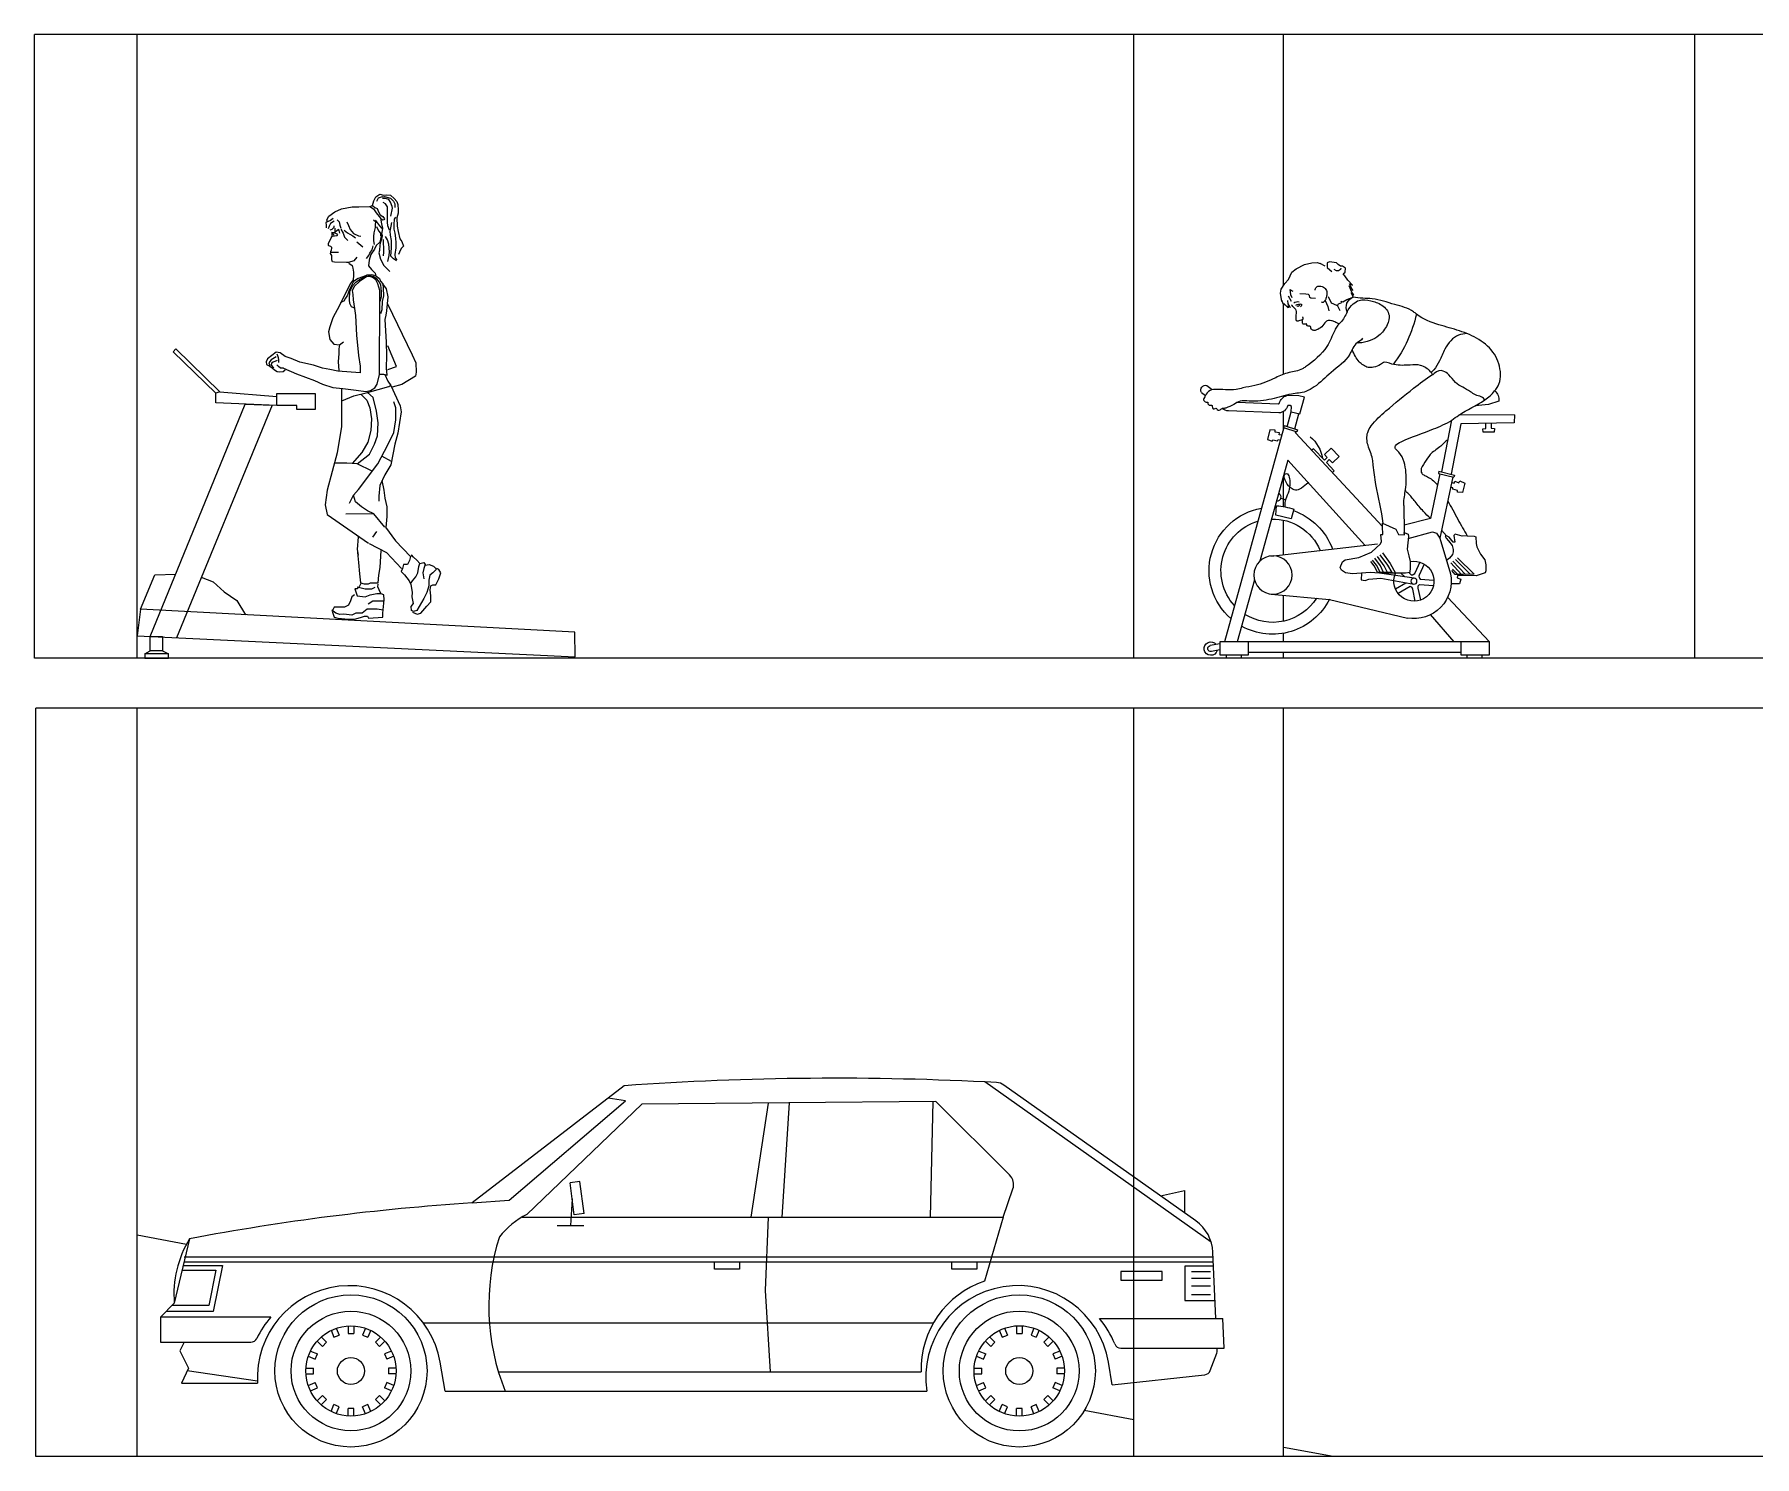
# Model space of a CAD drawing. Header units: metres. Extents: x -525 to 413, y -37 to 272.
# Drawn here: x 291.46 to 298.36, y 87.75 to 93.45 of the extents above; entities that cross this region are included whole.
import ezdxf

# ---------------------------------------------------------------- set-up
doc = ezdxf.new("R2010")
doc.units = ezdxf.units.M
doc.header["$MEASUREMENT"] = 0
doc.linetypes.add('0', pattern=[0])
doc.layers.get('0').update_dxf_attribs({"color": 254})
doc.layers.add('AUTOS', color=254, linetype='Continuous', lineweight=20)
doc.layers.add('muebles', color=254, linetype='Continuous', lineweight=5)
for name, color, linetype in [('COLUMNA', 254, 'Continuous'), ('CORTE123', 254, 'Continuous'), ('PAR', 254, 'Continuous')]:
    doc.layers.add(name, color=color, linetype=linetype)

# ---------------------------------------------------------------- blocks, each defined once
blk = doc.blocks.new('mujer en bicicleta')
for points in [[(0.5, 149.8), (20.2, 149.6), (34.4, 149.4), (40.6, 156.5)], [(29.7, 149.5), (39.2, 159.1)]]:
    blk.add_lwpolyline(points)
at = {"layer": 'COLUMNA'}
for p, q in [((126.4, 272.4), (125.9, 224.4)), ((50.1, 218.2), (59.2, 228.3)), ((164.5, 188.1), (150.4, 168.9)), ((169, 184.3), (155.6, 166.1)), ((150.4, 168.9), (141, 151.7)), ((155.6, 166.1), (147.7, 152.6))]:
    blk.add_line(p, q, dxfattribs=at)
for points in [[(261, 645.2), (255.7, 634.3), (246.3, 629.6), (244, 629.7), (243.1, 632), (236.8, 634.9), (237.8, 636.8), (234.9, 635.9), (227.9, 640), (218.7, 643.3), (216.5, 645.5), (220.5, 651.7), (215.4, 648.3), (219.1, 652.8), (223.9, 664.3), (217, 655.9), (223.5, 668.1), (217.8, 665.6), (226.3, 674.5), (231.3, 682.3), (234.5, 685.8), (230.7, 689), (230.2, 695.8), (235.8, 699.7), (239.3, 699.7), (243.2, 702.3), (246.5, 705.7), (259, 707.2), (262.9, 705.5), (262.9, 703.1), (263.1, 697.1), (258.5, 693.2), (254.9, 690.1)], [(238.5, 695.8), (239, 693.3), (242.6, 690.9), (246.7, 691.4), (250.4, 693.4)], [(266.9, 699.3), (275.3, 704)], [(333.9, 638.3), (333, 632), (330.5, 627.4), (328.4, 626), (333.9, 628.2), (332.8, 625.2), (340.2, 632.6), (340.2, 629.9), (343.8, 638.5), (343.8, 636.6), (346.6, 651.6), (344.9, 658.7), (338.4, 668.6), (332.1, 675.7), (326.2, 688.6), (318.3, 694.9), (303.4, 702.4), (290.4, 705.7), (280.9, 705.8), (275.3, 704)], [(283.8, 641.5), (292.1, 642.1), (293.9, 643.3), (294.7, 647.1), (296.6, 649), (301.1, 649.7), (312, 650.2)], [(329.9, 657.7), (324.2, 654.8)], [(329.9, 657.7), (328.7, 648.9), (325.9, 643.5)], [(332.4, 646.3), (327.3, 636.8)], [(245.1, 629.6), (240.2, 620.5)], [(266.9, 638.2), (262, 627.7), (260, 619.9)], [(13.3, 218.3), (0.8, 217.7), (-2.1, 216.4), (-2.9, 204.7), (-4.3, 198.5), (-10.3, 185.8), (-18.3, 175.2), (-20.3, 166.7), (-20.1, 156.1), (-18.6, 152.1), (-3, 147.2), (30.7, 147.4), (30.9, 143.1), (24.4, 140.8), (26.7, 132.5), (41.7, 132.5)], [(13.3, 218.3), (21.9, 217.7), (34.4, 221), (36.9, 218.8), (35.4, 207), (38.4, 207), (45.5, 215.7), (50.1, 218.2), (52.2, 217.5), (50.8, 214.4), (46.3, 209.4), (40.3, 201), (38.3, 194), (38.2, 189.6), (39.5, 185), (44.8, 178.6), (50.1, 174.2)], [(0.5, 149.8), (30.7, 179.2)], [(8, 149.7), (34.2, 175.9)], [(16.5, 149.6), (38.7, 173.1)], [(23.5, 149.5), (42.6, 169.9)], [(147.7, 152.6), (173.3, 153.5)], [(155.5, 152.8), (161.6, 164.9), (173.5, 181.3)], [(162.3, 153.1), (167.6, 164.9), (177.8, 178.3)], [(168.3, 153.3), (174.9, 166), (182, 175.1)], [(173.3, 153.5), (179, 164.9), (185.3, 172.7)]]:
    blk.add_lwpolyline(points, dxfattribs=at)
blk.add_lwpolyline([(125.9, 224.4), (118.7, 221.5), (118.2, 216.9), (120.5, 194.5), (117.2, 182.7), (115.2, 172.4), (114.7, 162), (115.4, 153), (123.4, 151.6), (169.5, 151.7), (186.4, 153), (217.6, 150.4), (230.4, 152.4), (237.6, 156.8), (239.6, 161.6), (235.4, 171.7), (231.1, 175.2), (206.4, 179.4), (184, 189), (167.8, 204.2), (165.9, 208), (167, 220.5), (164, 220.7), (164.5, 235), (164.4, 241.1), (140.6, 230.4), (135.9, 220.4), (125.2, 219.9)], close=True, dxfattribs=at)
for centre, radius, start, end in [((277.5, 657.3), 6.77, 352.8151, 97.2284), ((326.3, 662), 227.5, 192.1636, 217.2665), ((209.3, 625.8), 19.9, 336.279, 68.6578), ((311.4, 617.9), 14.1, 58.6897, 100.5104), ((314.2, 631), 5.41, 171.8126, 228.3077), ((315.1, 630.2), 2.57, 138.5874, 307.9862), ((316, 623.8), 12.4, 56.8151, 104.2744), ((101.6, 283.5), 43.5, 116.4422, 144.2684)]:
    blk.add_arc(centre, radius, start, end, dxfattribs=at)
for points, start_tangent, end_tangent in [([(276.6, 664), (271.7, 663), (265.2, 657.8), (263.6, 649.9), (265.2, 641.9), (268, 636.8), (272.1, 634.6), (273.2, 636)], (-0.994064, 0.1088), (0.274914, 0.961469)), ([(227.5, 617.8), (216.4, 632.2), (205.9, 638.5), (185.2, 637.4), (175.8, 634.8), (157.1, 621.9), (152.7, 612.1), (156, 594.9), (170.6, 575.7), (186.6, 566.9), (206.7, 562.4), (209.6, 562.7)], (-0.370638, 0.928777), (0.909783, 0.415085)), ([(227.5, 617.8), (239.4, 598.7), (245.5, 592.3), (249.6, 584.9), (263.6, 556.2), (301.9, 519.7), (307.2, 516.2), (331.1, 509.6), (354.9, 500.4), (392.3, 486.4), (413.7, 482.2), (425.5, 479.4), (444.6, 479.1), (463.2, 479.5), (466.1, 479.6), (477, 473.3), (483, 463.4), (483.7, 461.1), (482.2, 458.7), (479.2, 456.7), (476, 456.7), (476.1, 455.2), (474.9, 452.4), (471.5, 451.2), (468.1, 451), (468.1, 448.9), (466.2, 445.2), (460.3, 445.5), (459.1, 443.8), (455.6, 442.8), (450.2, 445.3)], (0.429343, -0.903141), (-0.999367, -0.035581)), ([(241.7, 596.4), (249.6, 600), (255.5, 602.1), (263.2, 602), (265.3, 600.4), (272.8, 591.4), (282, 585.6), (286.6, 584.8), (291.5, 587.3), (293.7, 592.4), (298.4, 592.8), (299.3, 593.6), (299.6, 596.2), (301.3, 596.2), (305.9, 596.1), (307.3, 597.5), (306.9, 601.3), (308, 603.3), (311.6, 602.4), (317.6, 602.1), (318.4, 606.1), (318.2, 612.7), (318.3, 620.7), (321.5, 624.7), (326.5, 630.6)], (0.886758, 0.462233), (0.58298, 0.812487)), ([(308.9, 603.5), (306.8, 604.1), (305.6, 605.9), (306.2, 608.1), (306.7, 608.8)], (0.125305, 0.992118), (0.464357, 0.885648)), ([(13.7, 579.2), (28.5, 576.5), (53, 551.6), (62.9, 530.3), (72.6, 514.4), (77.6, 510.1)], (0.995805, -0.091496), (0.946844, -0.321694)), ([(200.2, 570.8), (209.6, 562.7), (222.6, 542.6), (256.2, 509.7), (286.1, 483.9), (301.3, 475.9), (326.9, 471.2), (362.1, 462.4), (402.2, 458.7), (418.4, 458.7), (429.4, 452.7), (444.1, 446.3), (450.2, 445.3)], (0.4123, -0.911048), (0.994772, 0.102125)), ([(75.3, 506), (78.5, 511.1), (96.4, 522.4), (115.1, 523.1), (143.3, 523.8), (160.7, 528.4)], (0.243947, 0.969789), (0.981045, 0.19378)), ([(160.7, 528.4), (167.6, 524), (180.3, 519.1), (189.7, 518.9), (198.5, 522.7), (206.1, 529), (212.5, 538.2), (218.6, 550.2)], (0.855214, -0.518276), (0.512829, 0.858491)), ([(-17.6, 460.4), (-11.8, 466.3), (-1.5, 469.7), (7.3, 475.4), (34.1, 492.1), (46.2, 505.7), (56, 512.4), (72.2, 507.7), (75.3, 506)], (0.039371, 0.999225), (0.541338, 0.840805)), ([(162.9, 240.4), (176, 309.8), (180.8, 344.5), (182.1, 355.3), (190.1, 379.8), (190.7, 402.9), (184.3, 414.7), (158.2, 441.1), (108.9, 481.6), (75.3, 506)], (0.123645, 0.992327), (-0.840805, 0.541338)), ([(47.4, 389.6), (62.3, 376.9), (79.4, 363.3), (88.6, 349.5), (95.6, 334.1), (94.4, 330.1), (89.1, 326.2), (85.9, 324.7), (82.2, 322.5)], (0.884918, -0.465746), (-0.877422, -0.479719)), ([(48, 280), (39, 264.7), (30, 247.8), (21.4, 232.7), (13.3, 218.3)], (-0.539541, -0.841959), (-0.441025, -0.897495)), ([(78.7, 249), (91.2, 261.9), (106.2, 279.3), (119.4, 294.5), (123.4, 299.5)], (0.707458, 0.706755), (0.266041, 0.963962))]:
    blk.add_spline(points, degree=3, dxfattribs=dict(at, start_tangent=start_tangent, end_tangent=end_tangent))
blk.add_open_spline([(126.4, 272.4), (126.5, 273.2), (126.6, 282.9), (121.7, 303.6), (121.3, 337.5), (128.8, 363), (142.7, 375.2), (139.8, 382.2), (115.3, 393.8), (81.3, 405.2), (45.9, 420.2), (18.2, 441.8), (-10.8, 453.6), (-34.5, 473.7), (-48.2, 495), (-46.2, 520.4), (-33.5, 548.7), (-8.5, 570.4), (26.9, 584.9), (65.4, 594.9), (94.3, 605.3), (116.1, 624.8), (144.9, 630.4), (179.5, 644.1), (205.6, 641.3), (216.5, 644.3)], degree=3, knots=[47.967778, 47.967778, 47.967778, 47.967778, 50.386257, 76.793672, 111.650449, 150.463461, 156.405272, 159.151282, 171.510484, 233.738145, 270.049517, 285.065493, 338.827869, 362.676253, 377.199556, 413.277421, 432.087329, 470.200112, 508.12259, 546.269958, 590.421018, 597.433363, 633.359936, 674.656148, 708.838525, 708.838525, 708.838525, 708.838525], dxfattribs=at)
at = {"layer": 'muebles'}
for p, q in [((303.8, 465.5), (313.5, 468.1)), ((311.7, 435.7), (303.8, 465.5)), ((313.5, 468.1), (335, 468.7)), ((477.8, 486.7), (468.2, 479.3)), ((487.5, 474.2), (480.3, 468.6)), ((-71.3, 434.4), (28.3, 433.6)), ((-71.3, 434.4), (-70.9, 420.1)), ((-43.1, 458.6), (-24.9, 452.6)), ((-24.9, 452.6), (-18.7, 451.8)), ((-18.7, 451.8), (-1, 450.4)), ((327.5, 439.6), (311.7, 435.7)), ((320.7, 409.3), (313.7, 436.2)), ((326.8, 449), (329.2, 451.1)), ((327.5, 439.6), (326.8, 449)), ((334.5, 412.9), (327.5, 439.6)), ((329.2, 451.1), (333.3, 450.8)), ((349.3, 437.7), (438.9, 441.1)), ((350.4, 453.5), (423.6, 456.3)), ((-70.9, 420.1), (24.6, 418)), ((-29.3, 410.2), (-35.5, 409.8)), ((-35.5, 409.8), (-35.1, 403.4)), ((-35.1, 403.4), (-15.2, 403.4)), ((-29.3, 419.2), (-29.3, 410.2)), ((-20, 409.9), (-20.3, 419)), ((-14.8, 409.2), (-20, 409.9)), ((-15.2, 403.4), (-14.8, 409.2)), ((24.6, 418), (41.6, 328.2)), ((58.6, 332.3), (40.5, 424.9)), ((164.5, 235), (319.6, 402.1)), ((339.5, 415.4), (315.8, 407.7)), ((315.8, 407.7), (317, 404)), ((340.7, 411.6), (317, 404)), ((319.6, 402.1), (319.1, 404.7)), ((339.5, 415.4), (340.7, 411.6)), ((340.3, 411.5), (446.5, 29.1)), ((195.6, 201.5), (333.4, 353.1)), ((333.4, 353.1), (383.4, 173)), ((63.7, 333.5), (35.9, 326.8)), ((35.9, 326.8), (36.9, 323)), ((64.6, 329.7), (36.9, 323)), ((38.7, 323.4), (62.2, 213.9)), ((62.1, 329.1), (78.7, 249)), ((63.7, 333.5), (64.6, 329.7)), ((346, 285.3), (336.7, 282.7)), ((78.7, 249), (125.5, 237.2)), ((322.4, 265.8), (327.2, 248.8)), ((327.2, 248.8), (354.4, 255)), ((354.4, 255), (353.4, 272)), ((68.1, 223.3), (62.2, 213.9)), ((74.9, 225.6), (68.1, 223.3)), ((118.6, 213.3), (74.9, 225.6)), ((62.2, 213.9), (42.9, 150.7)), ((363.6, 182.3), (173.4, 204)), ((107.6, 142.8), (169.5, 151.7)), ((167.2, 142.8), (108.3, 131.9)), ((188.9, 140.7), (167.2, 142.8)), ((195.5, 138.9), (188.9, 140.7)), ((188.9, 140.7), (188.9, 140.7)), ((202.5, 139.8), (195.5, 138.9)), ((202, 151.7), (202.5, 139.8)), ((392.7, 139.6), (423.4, 29.1)), ((48.1, 108.6), (-26.4, 29.1)), ((259.1, 105), (119.9, 71.6)), ((362.8, 114.5), (259.1, 105)), ((36.6, 29.1), (78.4, 77.7)), ((-26.4, 29.1), (454.3, 29.1)), ((-26.4, 6), (-26.4, 29.1)), ((24.4, 6), (-26.4, 6)), ((-13.1, 6), (-13.1, 0)), ((13.1, 0), (13.1, 6)), ((24.4, 29.1), (24.4, 6)), ((24.4, 10.2), (403.5, 10.2)), ((403.5, 6), (403.5, 29.1)), ((454.3, 6), (403.5, 6)), ((416.8, 6), (416.8, 0)), ((442.9, 0), (442.9, 6)), ((454.3, 29.1), (454.3, 6)), ((454.3, 25.7), (471.7, 22.4)), ((454.3, 14.8), (469.7, 11.8)), ((-13.1, 0), (13.1, 0)), ((416.8, 0), (442.9, 0))]:
    blk.add_line(p, q, dxfattribs=at)
for points in [[(344.1, 397.8), (348.5, 398.6), (348, 402), (355.9, 403.1), (355.8, 406.6), (365.5, 407.3), (369.3, 390.4), (361.3, 387), (360.2, 389.6), (351.5, 387.7), (350.4, 390.3), (346.5, 389.2)], [(253.7, 331.1), (253.7, 331.1), (250.3, 334.4), (264.4, 349.4), (259.2, 354.3), (253.5, 348.4), (241.6, 359.7), (255.7, 374.6), (267.7, 363.3), (262.8, 358.2), (268, 353.2), (287.5, 373.8), (290.6, 370.9)], [(40.8, 313.7), (36.5, 312.4), (35.4, 315.7), (27.9, 313), (26.4, 316.2), (17.5, 312.4), (21.8, 295.6), (30.4, 296.2), (30.3, 299), (38.9, 301.4), (38.7, 304.1), (42.6, 305)], [(124.4, 145.2), (131.6, 151.6)]]:
    blk.add_lwpolyline(points, dxfattribs=at)
for points in [[(89.9, 168), (98.7, 148.2, -0.165753), (99, 144.1, -0.134448), (97.4, 141.2), (72.7, 139)], [(97.5, 171.4), (106.6, 151.8, 0.165753), (109.4, 148.8, 0.134448), (112.7, 148.1), (117.5, 152.7)], [(95.8, 104), (100.8, 125, 0.165753), (100.4, 129.1, 0.134448), (98.3, 131.7), (73.6, 129.4)], [(105.8, 101.8), (110, 123, -0.165753), (112.1, 126.5, -0.134448), (115.1, 128), (136.6, 115.6)], [(141.3, 123.7), (122.5, 134.4, -0.00798), (122.4, 134.5, -0.00798)]]:
    blk.add_lwpolyline(points, format="xyb", dxfattribs=at)
for centre, radius in [((359.7, 148.4), 34.1), ((108.3, 137.4), 5.46)]:
    blk.add_circle(centre, radius, dxfattribs=at)
for centre, radius, start, end in [((-25, 461.9), 18.4, 126.1638, 190.3521), ((329, 449.3), 20.3, 16.2742, 72.9557), ((480.1, 478.5), 8.55, 330.0453, 105.4943), ((350.5, 455.5), 17.9, 195.3702, 266.1465), ((350.5, 455.5), 2.05, 195.3702, 266.1465), ((437, 463.6), 22.6, 275.0167, 305.8398), ((336.8, 344.6), 66.7, 130.686, 169.7708), ((353.5, 287.4), 7.74, 118.7632, 272.2743), ((360.4, 156.1), 113.4, 109.1579, 160.0126), ((360.4, 156.1), 92.2, 88.6729, 156.8406), ((360.4, 156.1), 116.1, 93.4543, 109.0764), ((360.4, 156.1), 113.4, 91.8852, 93.4543), ((360.4, 156.1), 113.4, 311.1515, 79.886), ((360.4, 156.1), 92.2, 317.6505, 73.387), ((108.3, 137.4), 35.7, 78.9643, 23.5584), ((108.3, 137.4), 66.8, 168.4746, 279.9577), ((360.4, 156.1), 113.4, 206.7605, 299.1523), ((360.4, 156.1), 92.2, 212.0623, 302.3646), ((470.7, 17.1), 12, 195.8569, 142.4261), ((470.7, 17.1), 5.37, 259.1415, 79.1415)]:
    blk.add_arc(centre, radius, start, end, dxfattribs=at)
at = {"layer": 'muebles', "start_tangent": (-0.369749, 0.929132), "end_tangent": (-0.205443, -0.978669)}
blk.add_spline([(295.8, 311.7), (312.2, 301.3), (329, 304.5), (338.3, 317.9), (338.5, 328), (335.6, 329.4), (330.8, 323.1), (329.4, 312.3), (331.7, 298.1), (338.4, 270.1)], degree=3, dxfattribs=at)

msp = doc.modelspace()

# ---------------------------------------------------------------- linework, layer by layer
at = {"linetype": '0', "ltscale": 0.004}
msp.add_line((326.468, 87.7519), (291.4671, 87.7519), dxfattribs=at)
at = {"layer": 'AUTOS', "linetype": 'Continuous'}
for p, q in [((293.8258, 89.2382), (293.216, 88.7686)), ((296.1786, 88.6119), (295.2711, 89.2537)), ((296.1172, 88.6963), (295.347, 89.2411)), ((293.3649, 88.7798), (293.8305, 89.1784)), ((293.8971, 89.1643), (293.4351, 88.7224)), ((293.8305, 89.1784), (293.7615, 89.1887)), ((295.0745, 89.1748), (293.8971, 89.1643)), ((294.4033, 89.1689), (294.334, 88.7122)), ((294.4868, 89.1695), (294.4574, 88.7122)), ((295.0629, 89.1748), (295.0517, 88.7122)), ((295.3708, 88.8808), (295.0745, 89.1748)), ((293.6486, 88.8541), (293.6087, 88.8488)), ((293.6259, 88.7214), (293.6087, 88.8488)), ((293.6655, 88.7267), (293.6486, 88.8541)), ((295.3447, 88.7122), (295.3837, 88.8247)), ((295.975, 88.797), (296.0717, 88.8181)), ((296.0717, 88.8181), (296.072, 88.7284)), ((293.216, 88.7686), (293.3649, 88.7798)), ((293.6173, 88.7851), (293.6107, 88.6782)), ((293.417, 88.7122), (295.3447, 88.7122)), ((293.5572, 88.6782), (293.6641, 88.6782)), ((293.6655, 88.7267), (293.6259, 88.7214)), ((294.4036, 88.7122), (294.3908, 88.4178)), ((295.3447, 88.7122), (295.2705, 88.4545)), ((296.072, 88.733), (296.072, 88.733)), ((292.0839, 88.6247), (292.0225, 88.367)), ((292.0621, 88.5525), (296.1865, 88.5525)), ((292.0621, 88.5327), (296.1875, 88.5327)), ((294.1872, 88.5026), (294.1872, 88.5327)), ((294.2878, 88.5327), (294.2878, 88.5026)), ((295.1392, 88.5026), (295.1392, 88.5327)), ((295.2395, 88.5327), (295.2395, 88.5026)), ((296.1974, 88.305), (296.1855, 88.5713)), ((292.0542, 88.4993), (292.1891, 88.4993)), ((292.0585, 88.5175), (292.2155, 88.5175)), ((292.1891, 88.4993), (292.1604, 88.3575)), ((292.2155, 88.5175), (292.1789, 88.3337)), ((294.2878, 88.5026), (294.1872, 88.5026)), ((295.2395, 88.5026), (295.1392, 88.5026)), ((295.8163, 88.4944), (295.8163, 88.4591)), ((295.9816, 88.4944), (295.8163, 88.4944)), ((295.9819, 88.4591), (295.9816, 88.4944)), ((296.0733, 88.5155), (296.0733, 88.3773)), ((296.1882, 88.5155), (296.0733, 88.5155)), ((296.0994, 88.4944), (296.1753, 88.4944)), ((296.0994, 88.467), (296.1753, 88.467)), ((294.3908, 88.4178), (294.4106, 88.0918)), ((295.8163, 88.4591), (295.9819, 88.4591)), ((296.0994, 88.4363), (296.1753, 88.4363)), ((296.0994, 88.4017), (296.1753, 88.4017)), ((292.0225, 88.367), (291.9671, 88.3109)), ((292.1789, 88.3337), (291.9896, 88.3337)), ((292.1604, 88.3575), (292.013, 88.3575)), ((296.0733, 88.3773), (296.1944, 88.3773)), ((292.4092, 88.3109), (291.9671, 88.3109)), ((292.6508, 88.2581), (292.6623, 88.2301)), ((292.6719, 88.2667), (292.6834, 88.2387)), ((292.7191, 88.2763), (292.7191, 88.2459)), ((292.7422, 88.2763), (292.7422, 88.2459)), ((292.7894, 88.2667), (292.7775, 88.2387)), ((292.8105, 88.2581), (292.7989, 88.2301)), ((293.0204, 88.2885), (295.0652, 88.2885)), ((295.3295, 88.2581), (295.3411, 88.2301)), ((295.3507, 88.2667), (295.3625, 88.2387)), ((295.3979, 88.2763), (295.3979, 88.2459)), ((295.421, 88.2763), (295.421, 88.2459)), ((295.4681, 88.2667), (295.4566, 88.2387)), ((295.4893, 88.2581), (295.4777, 88.2301)), ((295.7315, 88.305), (296.2251, 88.305)), ((296.2304, 88.1862), (296.2251, 88.305)), ((291.9671, 88.2103), (292.329, 88.2103)), ((292.0628, 88.2103), (292.0443, 88.176)), ((292.5947, 88.2152), (292.6161, 88.1938)), ((292.6109, 88.2314), (292.6323, 88.21)), ((292.6161, 88.1938), (292.6323, 88.21)), ((292.6623, 88.2301), (292.6834, 88.2387)), ((292.7191, 88.2459), (292.7422, 88.2459)), ((292.7775, 88.2387), (292.7989, 88.2301)), ((292.8504, 88.2314), (292.829, 88.21)), ((292.829, 88.21), (292.8451, 88.1938)), ((292.8666, 88.2152), (292.8451, 88.1938)), ((295.2735, 88.2152), (295.2949, 88.1938)), ((295.2896, 88.2314), (295.3111, 88.21)), ((295.2949, 88.1938), (295.3111, 88.21)), ((295.3411, 88.2301), (295.3625, 88.2387)), ((295.3979, 88.2459), (295.421, 88.2459)), ((295.4566, 88.2387), (295.4777, 88.2301)), ((295.5292, 88.2314), (295.5077, 88.21)), ((295.5077, 88.21), (295.5239, 88.1938)), ((295.5457, 88.2152), (295.5239, 88.1938)), ((295.8169, 88.1862), (296.2304, 88.1862)), ((296.203, 88.1776), (296.2027, 88.1862)), ((292.0443, 88.176), (292.0802, 88.107)), ((292.559, 88.1539), (292.5871, 88.1423)), ((292.568, 88.175), (292.596, 88.1634)), ((292.5871, 88.1423), (292.596, 88.1634)), ((292.8933, 88.175), (292.8653, 88.1634)), ((292.8653, 88.1634), (292.8742, 88.1423)), ((292.9022, 88.1539), (292.8742, 88.1423)), ((293.1078, 88.0139), (293.088, 88.1304)), ((295.2378, 88.1539), (295.2659, 88.1423)), ((295.2467, 88.175), (295.2748, 88.1634)), ((295.2659, 88.1423), (295.2748, 88.1634)), ((295.5721, 88.175), (295.544, 88.1634)), ((295.544, 88.1634), (295.5529, 88.1423)), ((295.581, 88.1539), (295.5529, 88.1423)), ((295.7823, 88.04), (295.7668, 88.1304)), ((296.175, 88.0974), (296.2014, 88.1667)), ((292.0802, 88.107), (292.0515, 88.0466)), ((292.3561, 88.0539), (292.0746, 88.0951)), ((292.5498, 88.1067), (292.5802, 88.1067)), ((292.5498, 88.0839), (292.5802, 88.0839)), ((292.559, 88.0367), (292.5871, 88.0483)), ((292.5802, 88.0839), (292.5802, 88.1067)), ((292.596, 88.0271), (292.5871, 88.0483)), ((292.8742, 88.0483), (292.8653, 88.0271)), ((292.9022, 88.0367), (292.8742, 88.0483)), ((292.9115, 88.1067), (292.8811, 88.1067)), ((292.8811, 88.1067), (292.8811, 88.0839)), ((292.9115, 88.0839), (292.8811, 88.0839)), ((293.322, 88.0918), (295.0164, 88.0918)), ((295.2286, 88.1067), (295.2589, 88.1067)), ((295.2286, 88.0839), (295.2589, 88.0839)), ((295.2378, 88.0367), (295.2659, 88.0483)), ((295.2589, 88.0839), (295.2589, 88.1067)), ((295.2748, 88.0271), (295.2659, 88.0483)), ((295.5529, 88.0483), (295.544, 88.0271)), ((295.581, 88.0367), (295.5529, 88.0483)), ((295.5906, 88.1067), (295.5599, 88.1067)), ((295.5599, 88.1067), (295.5599, 88.0839)), ((295.5906, 88.0839), (295.5599, 88.0839)), ((295.7823, 88.04), (296.1525, 88.0799)), ((292.0515, 88.0466), (292.3564, 88.0466)), ((292.568, 88.0153), (292.596, 88.0271)), ((292.5947, 87.9753), (292.6161, 87.9968)), ((292.6109, 87.9592), (292.6323, 87.9806)), ((292.6323, 87.9806), (292.6161, 87.9968)), ((292.8451, 87.9968), (292.829, 87.9806)), ((292.8504, 87.9592), (292.829, 87.9806)), ((292.8666, 87.9753), (292.8451, 87.9968)), ((292.8933, 88.0153), (292.8653, 88.0271)), ((293.1078, 88.0139), (295.0385, 88.0139)), ((295.2467, 88.0153), (295.2748, 88.0271)), ((295.2735, 87.9753), (295.2949, 87.9968)), ((295.2896, 87.9592), (295.3111, 87.9806)), ((295.3111, 87.9806), (295.2949, 87.9968)), ((295.5239, 87.9968), (295.5077, 87.9806)), ((295.5292, 87.9592), (295.5077, 87.9806)), ((295.5457, 87.9753), (295.5239, 87.9968)), ((295.5721, 88.0153), (295.544, 88.0271)), ((292.6508, 87.9324), (292.6623, 87.9605)), ((292.6834, 87.9519), (292.6623, 87.9605)), ((292.6719, 87.9239), (292.6834, 87.9519)), ((292.7191, 87.9143), (292.7191, 87.9447)), ((292.7422, 87.9447), (292.7191, 87.9447)), ((292.7422, 87.9143), (292.7422, 87.9447)), ((292.7989, 87.9605), (292.7775, 87.9519)), ((292.7894, 87.9239), (292.7775, 87.9519)), ((292.8105, 87.9324), (292.7989, 87.9605)), ((295.3295, 87.9324), (295.3411, 87.9605)), ((295.3625, 87.9519), (295.3411, 87.9605)), ((295.3507, 87.9239), (295.3625, 87.9519)), ((295.421, 87.9447), (295.3979, 87.9447)), ((295.3979, 87.9143), (295.3979, 87.9447)), ((295.421, 87.9143), (295.421, 87.9447)), ((295.4777, 87.9605), (295.4566, 87.9519)), ((295.4681, 87.9239), (295.4566, 87.9519)), ((295.4893, 87.9324), (295.4777, 87.9605))]:
    msp.add_line(p, q, dxfattribs=at)
at = {"layer": 'AUTOS', "ltscale": 0.004}
msp.add_line((291.9671, 88.3109), (291.9671, 88.2103), dxfattribs=at)
at = {"layer": 'AUTOS', "linetype": 'Continuous'}
for centre, radius in [((292.7306, 88.0951), 0.3049), ((295.4094, 88.0951), 0.3049), ((292.7306, 88.0951), 0.2399), ((295.4094, 88.0951), 0.2402), ((292.7306, 88.0951), 0.1808), ((295.4094, 88.0951), 0.1812), ((295.4094, 88.0951), 0.1812), ((292.7306, 88.0951), 0.0544), ((295.4094, 88.0951), 0.0544)]:
    msp.add_circle(centre, radius, dxfattribs=at)
for centre, radius, start, end in [((294.6754, 77.2824), 11.9859, 86.92341, 94.06442), ((295.3154, 89.196), 0.0552, 54.95777, 86.58047), ((295.3328, 88.8426), 0.0539, 340.65961, 45.18187), ((293.8137, 79.5389), 9.249, 93.70495, 100.77933), ((293.5995, 88.4092), 0.3537, 117.69272, 140.75443), ((296.0258, 88.5652), 0.1598, 2.16463, 55.11984), ((292.4492, 88.4016), 0.4281, 148.57816, 184.63025), ((294.2038, 88.3563), 0.9208, 162.51123, 201.82359), ((292.7245, 88.0683), 0.3687, 9.69331, 183.37837), ((295.3834, 88.105), 0.3672, 107.90587, 182.0611), ((295.4032, 88.0685), 0.3688, 9.66321, 188.51128), ((292.672, 88.078), 0.3511, 138.4402, 155.10712), ((295.4459, 88.0666), 0.372, 21.57455, 39.85926), ((292.3289, 88.2375), 0.0272, 270.30472, 334.53735), ((295.8167, 88.2128), 0.0266, 200.83737, 270.40207), ((296.1733, 88.1765), 0.0297, 340.71457, 2.05415), ((296.149, 88.1076), 0.0279, 277.32349, 338.54273)]:
    msp.add_arc(centre, radius, start, end, dxfattribs=at)
at = {"layer": 'CORTE123', "linetype": '0', "ltscale": 0.004}
for p, q in [((306.9677, 93.4519), (291.4619, 93.4519)), ((291.4619, 90.9519), (291.4619, 93.4519)), ((291.8742, 90.9519), (291.8742, 93.4519)), ((295.868, 90.9519), (295.868, 93.4519)), ((296.468, 92.444), (296.468, 93.4519)), ((298.1177, 90.9519), (298.1177, 93.4519)), ((296.468, 92.0893), (296.468, 92.3723)), ((296.468, 91.9977), (296.468, 92.0032)), ((296.468, 91.8693), (296.468, 91.9409)), ((296.468, 91.5598), (296.468, 91.6819)), ((296.468, 91.3672), (296.468, 91.5052)), ((296.468, 91.0999), (296.468, 91.2046)), ((296.468, 91.0172), (296.468, 91.0515)), ((306.9677, 90.9519), (291.4619, 90.9519)), ((296.468, 90.9519), (296.468, 90.9748)), ((291.4671, 87.7519), (291.4671, 90.7519)), ((326.468, 90.7519), (291.4671, 90.7519)), ((291.8742, 87.7519), (291.8742, 90.7519)), ((295.868, 87.7519), (295.868, 90.7519)), ((296.468, 87.7519), (296.468, 90.7519))]:
    msp.add_line(p, q, dxfattribs=at)
at = {"layer": 'CORTE123', "linetype": 'ByBlock', "ltscale": 0.0008}
msp.add_line((296.1771, 90.9903), (296.1771, 90.9903), dxfattribs=at)
msp.add_line((296.1771, 90.9903), (296.1771, 90.9903), dxfattribs=at)
at = {"layer": 'CORTE123', "ltscale": 0.004}
for p, q in [((292.0711, 88.6024), (291.8742, 88.6388)), ((295.868, 87.8999), (295.6699, 87.9366)), ((296.668, 87.7519), (296.468, 87.7889))]:
    msp.add_line(p, q, dxfattribs=at)
at = {"layer": 'muebles'}
for points in [[(292.434, 91.9645), (292.1887, 91.9754), (292.1887, 92.0135), (292.0176, 92.1801), (292.0289, 92.1917), (292.2057, 92.0195), (292.434, 92.0004)], [(292.2057, 92.0195), (292.1887, 92.0135)], [(292.434, 92.013), (292.5878, 92.013), (292.5878, 91.9488), (292.5134, 91.9488), (292.5134, 91.9645), (292.434, 91.9645), (292.434, 92.013)], [(291.9262, 91.0388), (292.3072, 91.9701), (292.4149, 91.9655), (292.0309, 91.0338)], [(291.887, 91.1486), (291.9448, 91.2866), (292.0285, 91.2889)], [(292.1309, 91.2764), (292.1788, 91.2584), (292.2229, 91.218), (292.273, 91.1834), (292.3086, 91.1263)], [(293.6274, 91.0563), (291.887, 91.1486), (291.8742, 91.0413), (293.6294, 90.9572), (293.6274, 91.0563)], [(291.9042, 90.9693), (291.9262, 90.9819)], [(291.9753, 90.9819), (291.9994, 90.9693)]]:
    msp.add_lwpolyline(points, dxfattribs=at)
for points in [[(291.9262, 91.0388), (291.9753, 91.0388), (291.9753, 90.9819), (291.9262, 90.9819)], [(291.9042, 90.9519), (291.9994, 90.9519), (291.9994, 90.9693), (291.9042, 90.9693)]]:
    msp.add_lwpolyline(points, close=True, dxfattribs=at)
at = {"layer": 'PAR'}
for points in [[(292.8169, 92.7666), (292.8222, 92.7845), (292.8309, 92.8013), (292.8471, 92.8113)], [(292.8471, 92.8113), (292.8614, 92.8081), (292.8747, 92.8095), (292.889, 92.807), (292.9037, 92.7945), (292.915, 92.7822), (292.9192, 92.7702), (292.9203, 92.7485), (292.9198, 92.736), (292.9151, 92.7171), (292.9163, 92.6829), (292.9201, 92.6617), (292.9268, 92.6323), (292.935, 92.6221), (292.9408, 92.6035), (292.9325, 92.5933), (292.9254, 92.5798), (292.9217, 92.5694)], [(292.6366, 92.6994), (292.6336, 92.7085), (292.642, 92.7234), (292.6663, 92.7409), (292.6925, 92.7535), (292.7138, 92.7574), (292.7362, 92.7603), (292.7478, 92.7603), (292.7624, 92.7612), (292.807, 92.7622), (292.8216, 92.7525), (292.8323, 92.737), (292.8497, 92.7156), (292.8536, 92.6924), (292.8565, 92.6749), (292.8536, 92.6497), (292.8459, 92.6187), (292.8323, 92.6061), (292.8245, 92.5915), (292.8109, 92.5692), (292.8031, 92.5469), (292.8012, 92.5246), (292.8128, 92.5091), (292.8274, 92.4945), (292.8303, 92.4838), (292.8449, 92.4732), (292.8488, 92.4635), (292.8585, 92.4528), (292.8594, 92.4347), (292.8608, 92.4048), (292.8554, 92.3817), (292.854, 92.3478), (292.8486, 92.3315)], [(292.807, 92.7622), (292.8169, 92.7666), (292.826, 92.7587), (292.8353, 92.7538), (292.8408, 92.7404), (292.8481, 92.729), (292.8585, 92.7219), (292.865, 92.7132), (292.8631, 92.7083), (292.8566, 92.7073), (292.8489, 92.7137)], [(292.8553, 92.8016), (292.8402, 92.7955), (292.8332, 92.7827)], [(292.8553, 92.8016), (292.8658, 92.8018), (292.8893, 92.7956), (292.9013, 92.784), (292.9061, 92.7733), (292.9062, 92.7588)], [(292.891, 92.7232), (292.8969, 92.7552), (292.8958, 92.7625), (292.8893, 92.7792), (292.8831, 92.79), (292.8695, 92.7945), (292.8576, 92.7949)], [(292.8854, 92.6669), (292.8782, 92.6849), (292.8775, 92.6994), (292.8768, 92.7468), (292.8767, 92.7613), (292.8693, 92.7728), (292.8596, 92.7784)], [(292.6596, 92.7145), (292.6483, 92.7065), (292.6306, 92.698), (292.6317, 92.6878), (292.6317, 92.677)], [(292.6636, 92.7037), (292.6483, 92.694), (292.6437, 92.6838), (292.6397, 92.673)], [(292.6477, 92.6684), (292.6557, 92.6713), (292.6631, 92.6792), (292.6636, 92.6849)], [(292.6659, 92.6753), (292.6659, 92.6605), (292.6733, 92.665), (292.6807, 92.6718), (292.6841, 92.661), (292.6853, 92.6553)], [(292.6756, 92.7094), (292.6835, 92.7003), (292.6858, 92.6872), (292.6904, 92.6758)], [(292.6904, 92.6707), (292.6995, 92.6553), (292.7052, 92.6389), (292.7177, 92.6263)], [(292.704, 92.6673), (292.7171, 92.6565), (292.7257, 92.6519), (292.7388, 92.644), (292.7484, 92.636)], [(292.7137, 92.7003), (292.7211, 92.6855), (292.728, 92.6701), (292.7405, 92.6536), (292.761, 92.6445), (292.7706, 92.6428)], [(292.8208, 92.7093), (292.8294, 92.7015), (292.8281, 92.6883), (292.8274, 92.6778), (292.8222, 92.6561), (292.8215, 92.6423), (292.8215, 92.6246), (292.8241, 92.6101)], [(292.8273, 92.7074), (292.8371, 92.6949), (292.845, 92.6844), (292.8542, 92.6739)], [(292.8325, 92.6824), (292.8417, 92.6647), (292.849, 92.6548), (292.8496, 92.6443)], [(292.9134, 92.5447), (292.9006, 92.5531), (292.8905, 92.5634), (292.8931, 92.5968), (292.8937, 92.61), (292.893, 92.6264), (292.8886, 92.647), (292.8879, 92.6635), (292.892, 92.6831), (292.8946, 92.6981)], [(292.9155, 92.5479), (292.9086, 92.5561), (292.9085, 92.5699), (292.9116, 92.5968), (292.9124, 92.6171), (292.9105, 92.635), (292.9073, 92.6555), (292.9034, 92.6714), (292.9035, 92.6905), (292.9056, 92.7108), (292.9106, 92.7198)], [(292.6505, 92.5791), (292.6494, 92.582), (292.6522, 92.5888), (292.6539, 92.5945), (292.6539, 92.5985), (292.65, 92.6019), (292.6426, 92.6042), (292.6403, 92.6064), (292.6403, 92.6133), (292.6517, 92.636), (292.6562, 92.6451), (292.6642, 92.6451), (292.675, 92.6457), (292.6784, 92.6497), (292.6648, 92.6565), (292.6522, 92.6576)], [(292.6557, 92.6468), (292.6557, 92.6536), (292.6579, 92.6576)], [(292.6596, 92.6559), (292.6608, 92.6519), (292.6596, 92.6468)], [(292.7541, 92.6201), (292.7786, 92.6002)], [(292.7924, 92.5541), (292.8023, 92.566), (292.8069, 92.5758), (292.8154, 92.589), (292.8201, 92.6041)], [(292.8538, 92.6511), (292.8562, 92.6444), (292.8537, 92.6307), (292.8478, 92.6158), (292.8462, 92.6073), (292.8453, 92.5863), (292.8429, 92.5765), (292.8494, 92.5508), (292.8623, 92.5262), (292.8863, 92.502)], [(292.8609, 92.5639), (292.8621, 92.579), (292.8628, 92.5954), (292.861, 92.6166), (292.8616, 92.6303)], [(292.8791, 92.5415), (292.884, 92.5656), (292.8852, 92.5807), (292.8819, 92.6111), (292.8773, 92.6284), (292.8693, 92.6419)], [(292.7222, 92.5351), (292.7358, 92.5256), (292.7385, 92.5148), (292.7412, 92.4985), (292.7412, 92.4863), (292.7399, 92.4686), (292.7277, 92.4523), (292.6842, 92.3655), (292.6584, 92.3166), (292.6461, 92.2799), (292.6407, 92.2596), (292.6461, 92.2297), (292.6624, 92.2107), (292.6842, 92.208), (292.7005, 92.2202)], [(292.7547, 92.5586), (292.7422, 92.545), (292.7206, 92.5382), (292.7132, 92.5382), (292.6642, 92.5393), (292.6562, 92.5404), (292.6539, 92.549), (292.6534, 92.5655), (292.6482, 92.5735), (292.6505, 92.5791), (292.6619, 92.5791), (292.6806, 92.5798)], [(292.7926, 92.4797), (292.7649, 92.4614), (292.7454, 92.4427), (292.7356, 92.4257), (292.738, 92.4095), (292.7389, 92.3884), (292.7445, 92.3534), (292.7494, 92.325), (292.7527, 92.2471), (292.7608, 92.1649), (292.7673, 92.1226), (292.7673, 92.0959), (292.6779, 92.1023), (292.6462, 92.1088), (292.6162, 92.1145), (292.5812, 92.1267), (292.5252, 92.1381), (292.4911, 92.1527), (292.4675, 92.1616), (292.4464, 92.1762), (292.4309, 92.1787), (292.3968, 92.1511), (292.3911, 92.1397), (292.3919, 92.1291), (292.4049, 92.1226), (292.4155, 92.1161), (292.4244, 92.1072), (292.435, 92.1007), (292.4439, 92.0991), (292.4586, 92.1015), (292.4667, 92.108)], [(292.4602, 92.1145), (292.5122, 92.091), (292.5487, 92.078), (292.5845, 92.065), (292.6162, 92.0504), (292.6584, 92.0374), (292.6982, 92.0325), (292.7511, 92.026), (292.7909, 92.0212), (292.8096, 92.0252), (292.8266, 92.035), (292.8356, 92.0496), (292.8445, 92.0885), (292.8445, 92.1161), (292.8445, 92.1511), (292.8461, 92.3337), (292.8461, 92.4258), (292.838, 92.4526), (292.8307, 92.468), (292.8201, 92.4761), (292.8071, 92.481), (292.7926, 92.4797)], [(292.7924, 92.4863), (292.7594, 92.4738), (292.7407, 92.4614), (292.733, 92.4456), (292.7234, 92.4264), (292.7172, 92.4063), (292.7095, 92.3943), (292.7023, 92.3833), (292.6956, 92.3795), (292.6889, 92.3766)], [(292.7445, 92.3546), (292.7335, 92.3603), (292.7258, 92.3733), (292.7248, 92.3886), (292.7268, 92.4235), (292.7378, 92.446), (292.7502, 92.4594), (292.7646, 92.4695), (292.7809, 92.4781), (292.7895, 92.4843)], [(292.8303, 92.4838), (292.815, 92.4878), (292.7925, 92.4866)], [(292.8483, 92.3828), (292.853, 92.4015), (292.8537, 92.421), (292.8503, 92.4478), (292.8443, 92.4605), (292.8342, 92.4726), (292.8195, 92.482), (292.7967, 92.486)], [(292.8751, 92.3442), (292.8799, 92.3997), (292.8731, 92.4327), (292.8585, 92.4528)], [(292.8447, 92.0896), (292.8606, 92.0896), (292.8765, 92.0867), (292.8736, 92.1142), (292.8751, 92.1649), (292.8736, 92.2184), (292.8678, 92.3095), (292.8722, 92.3269), (292.8751, 92.3442)], [(292.8775, 92.372), (292.9764, 92.1678), (292.9909, 92.1359), (292.9923, 92.0983), (292.9894, 92.0824), (292.9344, 92.0491), (292.8953, 92.0375)], [(292.6842, 92.208), (292.6816, 92.1918), (292.6816, 92.1734), (292.6799, 92.1401), (292.6816, 92.1043)], [(292.878, 92.1084), (292.9127, 92.1215), (292.878, 92.2039)], [(292.4309, 92.16), (292.4114, 92.147), (292.4017, 92.1356), (292.4049, 92.1243)], [(292.435, 92.1454), (292.4187, 92.1381), (292.4122, 92.134), (292.4114, 92.1275), (292.4196, 92.1145)], [(292.4336, 92.1722), (292.4369, 92.1656), (292.4395, 92.1576), (292.4408, 92.1471), (292.4408, 92.1365)], [(292.4602, 92.1145), (292.4488, 92.1145), (292.4407, 92.121), (292.4342, 92.1275)], [(292.6942, 91.9837), (292.7429, 92.004), (292.7976, 92.0161), (292.8827, 92.0404), (292.8901, 92.046)], [(292.8665, 92.089), (292.8786, 92.0627), (292.8908, 92.0445), (292.9273, 91.9635), (292.9313, 91.9392), (292.9192, 91.8542), (292.907, 91.8096), (292.8908, 91.7266), (292.8665, 91.6861), (292.8462, 91.6436), (292.8422, 91.6011), (292.8422, 91.5808)], [(292.6922, 92.0344), (292.6922, 91.8805), (292.676, 91.7752), (292.6355, 91.6254), (292.6273, 91.5666), (292.6355, 91.5282), (292.8016, 91.4128)], [(292.7246, 91.5727), (292.7408, 91.6051), (292.7611, 91.6274), (292.8381, 91.7306), (292.8786, 91.8076), (292.9029, 91.8562), (292.9111, 91.9068), (292.9111, 91.9554), (292.9029, 91.9797)], [(292.7702, 92.0101), (292.7944, 91.9854), (292.8058, 91.9559), (292.8133, 91.9112), (292.8106, 91.8639), (292.7988, 91.8175), (292.7742, 91.7766), (292.7349, 91.732)], [(292.756, 91.7312), (292.8052, 91.7698), (292.8246, 91.8102), (292.8369, 91.8436), (292.8404, 91.8945), (292.8334, 91.942), (292.8193, 91.9964), (292.7976, 92.0161)], [(292.8163, 91.7014), (292.756, 91.7312), (292.7138, 91.7329), (292.6648, 91.7337)], [(292.8934, 91.7401), (292.8543, 91.7615)], [(292.8543, 91.6638), (292.8624, 91.6254), (292.8665, 91.593), (292.8746, 91.5585), (292.8746, 91.5201), (292.8705, 91.4755)], [(292.8665, 91.4775), (292.8219, 91.5302), (292.7976, 91.5423), (292.7733, 91.5585), (292.7489, 91.5788), (292.7408, 91.6051)], [(292.8219, 91.5302), (292.7104, 91.5295)], [(292.759, 91.4384), (292.755, 91.3877), (292.759, 91.3645)], [(292.8178, 91.4371), (292.834, 91.4593)], [(292.8685, 91.4768), (292.909, 91.4222), (292.9698, 91.3594), (292.9657, 91.3432), (292.9576, 91.327), (292.9414, 91.327), (292.9374, 91.3108), (292.9313, 91.2987), (292.9455, 91.2865), (292.9637, 91.2622), (292.9698, 91.2501), (292.9779, 91.2622), (292.9901, 91.2784), (292.9982, 91.2946), (293.0022, 91.3189), (293.0063, 91.3311), (293.0225, 91.3351), (293.0286, 91.327), (293.0225, 91.3108), (293.0184, 91.2946), (293.0225, 91.2703)], [(292.757, 91.3761), (292.7611, 91.3351), (292.7651, 91.2906), (292.7692, 91.2541), (292.7834, 91.2501), (292.8016, 91.2501), (292.8097, 91.2541), (292.8259, 91.2541), (292.8401, 91.2541), (292.8421, 91.2845), (292.8482, 91.3149), (292.8523, 91.3837)], [(292.8036, 91.412), (292.8725, 91.3756), (292.9333, 91.3108)], [(293.0063, 91.3311), (292.9941, 91.3452), (292.982, 91.3574), (292.9738, 91.3655), (292.9738, 91.3614)], [(293.0286, 91.325), (293.0448, 91.327), (293.061, 91.3209), (293.0731, 91.3088), (293.059, 91.2946), (293.0468, 91.2845), (293.0427, 91.2642), (293.0427, 91.242), (293.0346, 91.2156), (293.0225, 91.1913), (293.0042, 91.1589), (292.9941, 91.1427), (292.982, 91.1387), (292.9738, 91.1427), (292.9718, 91.1589), (292.982, 91.1711), (292.9759, 91.1974), (292.9779, 91.2156), (292.9718, 91.248)], [(292.9779, 91.1367), (292.9961, 91.1286), (293.0103, 91.1326), (293.0346, 91.161), (293.0509, 91.1772), (293.0509, 91.2015), (293.0488, 91.2258), (293.0509, 91.242), (293.059, 91.246), (293.0711, 91.246), (293.0833, 91.2703), (293.0914, 91.2946), (293.0833, 91.3068), (293.0752, 91.3108)], [(292.7712, 91.2541), (292.7631, 91.2379), (292.755, 91.2298), (292.7469, 91.2298), (292.755, 91.2015), (292.7874, 91.1974), (292.8077, 91.2055), (292.834, 91.2116), (292.8502, 91.2116), (292.8441, 91.2258), (292.8381, 91.2379), (292.8401, 91.248)], [(292.755, 91.2379), (292.7874, 91.2298), (292.8138, 91.2298), (292.8279, 91.2359)], [(292.7449, 91.2055), (292.7347, 91.1974), (292.7286, 91.1812), (292.7205, 91.165), (292.7043, 91.1569), (292.6861, 91.1569), (292.6638, 91.1569), (292.6557, 91.1407), (292.6638, 91.1164), (292.678, 91.1124), (292.7205, 91.1083), (292.7449, 91.1083), (292.7692, 91.1144), (292.7854, 91.1205), (292.7975, 91.1205), (292.8016, 91.1124), (292.8583, 91.1164), (292.8583, 91.1326), (292.8644, 91.1853), (292.8624, 91.2055), (292.8523, 91.2096)], [(292.7996, 91.1691), (292.8178, 91.1812), (292.832, 91.1812), (292.8543, 91.1812), (292.8604, 91.1812)], [(292.8604, 91.1448), (292.836, 91.1488), (292.8158, 91.1488), (292.7955, 91.1488), (292.7752, 91.1326), (292.7509, 91.1326), (292.7347, 91.1245), (292.7023, 91.1286), (292.6861, 91.1265), (292.6699, 91.1326), (292.6537, 91.1448)]]:
    msp.add_lwpolyline(points, dxfattribs=at)

# ---------------------------------------------------------------- block references
at = {"layer": 'muebles', "xscale": -0.002246197636285653, "yscale": 0.002246197636285653, "zscale": 0.002246197636285653}
msp.add_blockref('mujer en bicicleta', (297.2344, 90.9519), dxfattribs=at)

doc.saveas('drawing.dxf')
